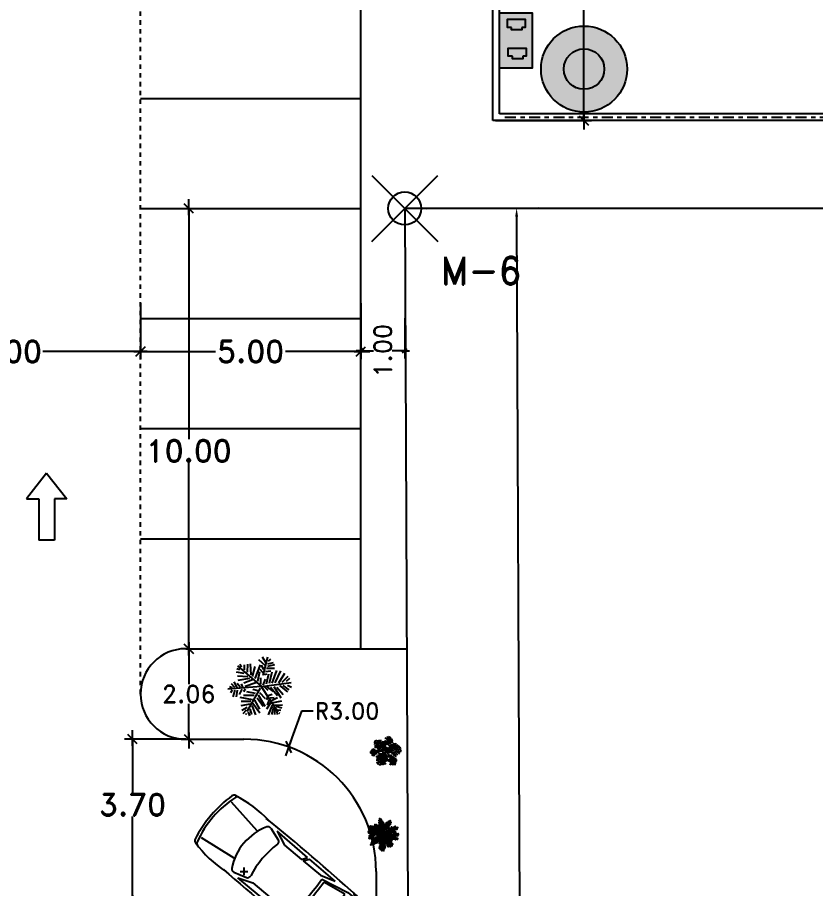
# Model space of a CAD drawing. Header units: millimetres. Extents: x 1590 to 1932, y -48 to 167.
# Drawn here: x 1712.11 to 1730.23, y 8.62 to 28.4 of the extents above; entities that cross this region are included whole.
import ezdxf

# ---------------------------------------------------------------- set-up
doc = ezdxf.new("R2010")
doc.units = ezdxf.units.MM
doc.header["$LTSCALE"] = 0.1
doc.header["$MEASUREMENT"] = 0
doc.header["$PDMODE"] = 35
doc.header["$PDSIZE"] = 0.75
for name, pattern in [('CENTER2', [1.125, 0.75, -0.125, 0.125, -0.125]), ('CENTERX2', [4, 2.5, -0.5, 0.5, -0.5]), ('DASHED', [0.75, 0.5, -0.25])]:
    doc.linetypes.add(name, pattern=pattern)
doc.layers.get('0').update_dxf_attribs({"linetype": 'CONTINUOUS'})
doc.layers.get('DEFPOINTS').update_dxf_attribs({"linetype": 'CONTINUOUS'})
for name, color, linetype in [('A-FURN-PLNT', 1, 'CONTINUOUS'), ('C-PRKG-CARS', 1, 'CONTINUOUS'), ('CALLES', 3, 'CONTINUOUS'), ('CAMARAS', 253, 'CONTINUOUS'), ('EJES', 1, 'CENTER2'), ('Eth2Salidas', 5, 'CONTINUOUS'), ('PARED', 4, 'CONTINUOUS'), ('PAREDES', 3, 'CONTINUOUS'), ('TERRENO', 4, 'CONTINUOUS')]:
    doc.layers.add(name, color=color, linetype=linetype)
doc.styles.add('ATT', font='txt')
doc.styles.add('ROMAND', font='romand.shx')
doc.dimstyles.new('URBA', dxfattribs={"dimtxt": 20, "dimasz": 0.5, "dimexe": 1.25, "dimexo": 0.63, "dimgap": 0.63, "dimtad": 0, "dimtih": 1, "dimtoh": 1, "dimzin": 1, "dimdsep": 46, "dimtxsty": 'ROMAND', "dimcen": 2.5, "dimclrd": 1, "dimclre": 1, "dimclrt": 3, "dimadec": 0, "dimazin": 0, "dimtfac": 1, "dimtmove": 0, "dimatfit": 3, "dimfxl": 1, "dimtvp": 1, "dimtolj": 1, "dimtzin": 1, "dimarcsym": 0})

# ---------------------------------------------------------------- blocks, each defined once
blk = doc.blocks.new('*D28')
at = {"color": 1, "linetype": 'Continuous', "lineweight": -2, "transparency": 16777216}
for p, q in [((1721.406, 24.067), (1723.945, 24.078)), ((1723.446, 23.876), (1723.52, 6.114)), ((1723.597, -12.474), (1723.523, 5.289)), ((1721.558, -12.682), (1724.098, -12.672))]:
    blk.add_line(p, q, dxfattribs=at)
at = {"color": 1, "linetype": 'Continuous', "transparency": 16777216}
for points in [[(1723.479, 23.876), (1723.413, 23.876), (1723.445, 24.076)], [(1723.631, -12.473), (1723.564, -12.474), (1723.598, -12.674)]]:
    blk.add_solid(points, dxfattribs=at)
at = {"layer": 'DEFPOINTS', "color": 0, "linetype": 'Continuous', "transparency": 16777216}
for p in [(1720.906, 24.065), (1723.445, 24.076), (1721.058, -12.684)]:
    blk.add_point(p, dxfattribs=at)
at = {"color": 3, "linetype": 'Continuous', "transparency": 16777216, "insert": (1723.522, 5.701), "char_height": 0.625, "attachment_point": 5, "style": 'ROMAND'}
blk.add_mtext('\\A1;36.75', dxfattribs=at)
blk = doc.blocks.new('2')
at = {"color": 3, "linetype": 'ByBlock'}
for p, q in [((1.063, -0.026), (0.479, 0.431)), ((0.479, 0.431), (0.479, 0.152)), ((0.479, 0.152), (-0.461, 0.152)), ((-0.461, 0.152), (-0.461, -0.204)), ((1.063, -0.026), (0.479, -0.483)), ((0.479, -0.204), (-0.461, -0.204)), ((0.479, -0.483), (0.479, -0.204))]:
    blk.add_line(p, q, dxfattribs=at)
blk = doc.blocks.new('UTP1$0$DIMBLOCK')
at = {"color": 1}
blk.add_line((-7.5, 0), (10.5, 0), dxfattribs=at)
at = {"color": 4}
blk.add_line((-5.25, -5.25), (5.25, 5.25), dxfattribs=at)
blk = doc.blocks.new('*D47')
at = {"color": 1, "linetype": 'Continuous', "transparency": 16777216}
for p, q in [((1719.906, 21.575), (1719.906, 20.655)), ((1720.906, 21.575), (1720.906, 20.655)), ((1719.916, 20.835), (1720.196, 20.835)), ((1720.896, 20.835), (1720.616, 20.835))]:
    blk.add_line(p, q, dxfattribs=at)
at = {"layer": 'DEFPOINTS', "color": 0, "linetype": 'Continuous', "transparency": 16777216}
for p in [(1719.906, 21.585), (1720.906, 21.585), (1720.906, 20.835)]:
    blk.add_point(p, dxfattribs=at)
at = {"color": 1, "linetype": 'Continuous', "transparency": 16777216, "xscale": 0.01, "yscale": 0.01, "zscale": 0.01, "rotation": 180}
blk.add_blockref('UTP1$0$DIMBLOCK', (1719.906, 20.835), dxfattribs=at)
at = {"color": 1, "linetype": 'Continuous', "transparency": 16777216, "xscale": 0.01, "yscale": 0.01, "zscale": 0.01}
blk.add_blockref('UTP1$0$DIMBLOCK', (1720.906, 20.835), dxfattribs=at)
at = {"color": 2, "linetype": 'Continuous', "transparency": 16777216, "insert": (1720.406, 20.835), "char_height": 0.4, "attachment_point": 5, "rotation": 90, "style": 'ROMAND'}
blk.add_mtext('\\A1;1.00', dxfattribs=at)
blk = doc.blocks.new('12PPLT15')
at = {"color": 0, "linetype": 'ByBlock'}
for p, q in [((0.013, -0.001), (-0.088, 0.491)), ((0.105, 0.233), (0.218, 0.416)), ((-0.197, 0.032), (-0.424, 0.087)), ((-0.311, 0.181), (-0.394, 0.245)), ((0.013, -0.001), (-0.211, 0.261)), ((0.013, -0.001), (0.471, 0.206)), ((0.344, -0.02), (0.467, 0.009)), ((-0.304, -0.006), (-0.415, -0.1)), ((0.013, -0.001), (-0.373, -0.336)), ((0.006, -0.159), (-0.023, -0.458)), ((0.013, -0.001), (0.245, -0.333)), ((0.205, -0.033), (0.429, -0.132))]:
    blk.add_line(p, q, dxfattribs=at)
for points in [[(-0.289, 0.158), (-0.356, 0.164), (-0.323, 0.177), (-0.411, 0.177), (-0.356, 0.197), (-0.427, 0.206), (-0.382, 0.219), (-0.453, 0.268), (-0.379, 0.252), (-0.394, 0.284), (-0.346, 0.233), (-0.331, 0.271), (-0.317, 0.212), (-0.311, 0.252), (-0.285, 0.17)], [(-0.023, 0.057), (-0.023, 0.126), (-0.05, 0.087), (-0.065, 0.126), (-0.076, 0.103), (-0.098, 0.174), (-0.107, 0.155), (-0.136, 0.239), (-0.143, 0.21), (-0.166, 0.294), (-0.17, 0.248), (-0.214, 0.323), (-0.201, 0.271), (-0.262, 0.319), (-0.22, 0.258), (-0.272, 0.268), (-0.208, 0.233), (-0.289, 0.212), (-0.178, 0.2), (-0.26, 0.162), (-0.153, 0.158), (-0.208, 0.12), (-0.117, 0.12), (-0.159, 0.09), (-0.065, 0.061), (-0.126, 0.038), (-0.021, 0.019), (-0.078, 0.003), (-0.021, -0.012), (-0.136, -0.02), (-0.082, -0.035), (-0.191, -0.054), (-0.126, -0.071), (-0.247, -0.1), (-0.17, -0.117), (-0.304, -0.132), (-0.233, -0.152), (-0.344, -0.181), (-0.233, -0.19), (-0.359, -0.223), (-0.279, -0.236), (-0.385, -0.278), (-0.331, -0.278), (-0.401, -0.339), (-0.321, -0.31), (-0.317, -0.345), (-0.291, -0.278), (-0.281, -0.314), (-0.262, -0.249), (-0.247, -0.291), (-0.214, -0.213), (-0.197, -0.284), (-0.17, -0.184), (-0.162, -0.239), (-0.114, -0.139), (-0.114, -0.203), (-0.069, -0.094), (-0.065, -0.171), (-0.03, -0.068), (-0.015, -0.132), (-0.001, -0.035), (0.006, -0.098), (0.021, -0.052), (0.027, -0.159), (0.05, -0.119), (0.038, -0.217), (0.083, -0.142), (0.073, -0.223), (0.092, -0.181), (0.099, -0.291), (0.125, -0.203), (0.119, -0.294), (0.14, -0.249), (0.14, -0.358), (0.163, -0.281), (0.17, -0.397), (0.182, -0.32), (0.245, -0.4), (0.215, -0.333), (0.306, -0.368), (0.251, -0.314), (0.318, -0.31), (0.247, -0.284), (0.283, -0.272), (0.224, -0.249), (0.274, -0.236), (0.193, -0.209), (0.287, -0.194), (0.17, -0.178), (0.28, -0.152), (0.161, -0.142), (0.241, -0.123), (0.125, -0.117), (0.182, -0.1), (0.079, -0.081), (0.138, -0.068), (0.05, -0.033), (0.09, -0.029)], [(0.008, 0.049), (0.041, 0.162), (0.002, 0.122), (0.057, 0.248), (-0.001, 0.2), (0.073, 0.313), (-0.007, 0.258), (0.035, 0.352), (-0.007, 0.306), (0.021, 0.394), (-0.034, 0.342), (-0.015, 0.43), (-0.046, 0.403), (-0.053, 0.497), (-0.063, 0.461), (-0.111, 0.516), (-0.076, 0.436), (-0.134, 0.449), (-0.072, 0.403), (-0.134, 0.388), (-0.069, 0.367), (-0.126, 0.359), (-0.053, 0.313), (-0.126, 0.323), (-0.042, 0.261), (-0.105, 0.281), (-0.072, 0.245), (-0.101, 0.245), (-0.053, 0.2), (-0.12, 0.204), (-0.034, 0.149), (-0.092, 0.151), (-0.04, 0.113)], [(0.069, 0.191), (0.083, 0.29), (0.096, 0.252), (0.099, 0.348), (0.125, 0.29), (0.121, 0.388), (0.154, 0.332), (0.157, 0.397), (0.176, 0.374), (0.19, 0.43), (0.199, 0.407), (0.238, 0.449), (0.224, 0.397), (0.266, 0.394), (0.209, 0.374), (0.247, 0.361), (0.182, 0.338), (0.245, 0.323), (0.161, 0.296), (0.203, 0.281), (0.134, 0.252), (0.193, 0.245), (0.102, 0.212), (0.154, 0.206), (0.067, 0.168)], [(-0.136, 0.015), (-0.185, 0.078), (-0.185, 0.032), (-0.233, 0.099), (-0.22, 0.055), (-0.295, 0.132), (-0.279, 0.074), (-0.359, 0.141), (-0.337, 0.087), (-0.408, 0.135), (-0.382, 0.09), (-0.457, 0.122), (-0.446, 0.097), (-0.476, 0.087), (-0.424, 0.078), (-0.466, 0.055), (-0.369, 0.055), (-0.411, 0.038), (-0.314, 0.049), (-0.366, 0.015), (-0.26, 0.036), (-0.314, 0.013), (-0.224, 0.015), (-0.26, -0.012), (-0.166, 0.009), (-0.197, -0.016), (-0.149, -0.004)], [(0.038, 0), (0.163, -0.052), (0.083, 0.015), (0.17, 0.007), (0.134, 0.036), (0.276, 0.019), (0.19, 0.051), (0.289, 0.051), (0.238, 0.071), (0.415, 0.08), (0.289, 0.107), (0.379, 0.12), (0.309, 0.135), (0.467, 0.168), (0.396, 0.17), (0.49, 0.226), (0.389, 0.2), (0.4, 0.275), (0.354, 0.164), (0.341, 0.233), (0.325, 0.162), (0.276, 0.252), (0.257, 0.126), (0.238, 0.197), (0.234, 0.12), (0.193, 0.223), (0.186, 0.099), (0.167, 0.141), (0.14, 0.074), (0.115, 0.17), (0.083, 0.061), (0.083, 0.113), (0.05, 0.061), (0.041, 0.11), (0.027, 0.022)], [(0.318, -0.01), (0.364, 0.042), (0.367, 0), (0.431, 0.036), (0.415, 0.009), (0.499, 0.029), (0.483, 0.003), (0.506, -0.01), (0.435, -0.01), (0.486, -0.039), (0.383, -0.029)], [(-0.311, -0.004), (-0.356, -0.016), (-0.34, -0.023), (-0.394, -0.033), (-0.373, -0.042), (-0.44, -0.048), (-0.394, -0.062), (-0.45, -0.084), (-0.421, -0.087), (-0.457, -0.117), (-0.415, -0.117), (-0.424, -0.142), (-0.385, -0.1), (-0.379, -0.132), (-0.363, -0.075), (-0.344, -0.117), (-0.34, -0.054), (-0.321, -0.094), (-0.308, -0.035), (-0.295, -0.054), (-0.295, -0.02)], [(-0.017, -0.165), (-0.063, -0.181), (-0.011, -0.188), (-0.078, -0.209), (-0.015, -0.207), (-0.124, -0.245), (-0.03, -0.236), (-0.12, -0.287), (-0.027, -0.261), (-0.092, -0.322), (-0.05, -0.303), (-0.107, -0.385), (-0.034, -0.333), (-0.12, -0.448), (-0.04, -0.385), (-0.084, -0.49), (-0.053, -0.452), (-0.034, -0.53), (-0.021, -0.477), (0.031, -0.533), (0.006, -0.458), (0.048, -0.465), (0.012, -0.41), (0.073, -0.429), (0.008, -0.368), (0.086, -0.404), (0.012, -0.333), (0.079, -0.349), (0.019, -0.303), (0.079, -0.307), (0.019, -0.245), (0.048, -0.259), (0.019, -0.213)], [(0.17, -0.012), (0.274, -0.012), (0.245, -0.026), (0.318, -0.026), (0.295, -0.042), (0.383, -0.058), (0.328, -0.062), (0.425, -0.09), (0.377, -0.094), (0.483, -0.126), (0.442, -0.132), (0.471, -0.165), (0.4, -0.142), (0.412, -0.171), (0.37, -0.123), (0.36, -0.152), (0.325, -0.1), (0.312, -0.159), (0.28, -0.09), (0.274, -0.132), (0.251, -0.075), (0.234, -0.106), (0.199, -0.048), (0.186, -0.081), (0.182, -0.045)]]:
    blk.add_lwpolyline(points, dxfattribs=at)
at = {"color": 0, "linetype": 'ByBlock', "style": 'ATT'}
for tag, p, flags in [('ITEM', (-1, -3.75), 3), ('ROOM_NUMBER', (-1, -5.083), 1)]:
    blk.add_attdef(tag, p, '', height=1, dxfattribs=dict(at, flags=flags))
blk = doc.blocks.new('12PPLT13')
at = {"color": 0, "linetype": 'ByBlock'}
for p, q in [((0.072, 0.374), (-0.032, 0.463)), ((0.082, 0.423), (0.032, 0.506)), ((0.043, 0.216), (0.118, 0.512)), ((0.125, 0.441), (0.165, 0.477)), ((-0.34, 0.304), (-0.387, 0.319)), ((0.018, 0.032), (-0.372, 0.365)), ((-0.313, 0.348), (-0.334, 0.395)), ((-0.264, 0.301), (-0.264, 0.385)), ((-0.213, 0.267), (-0.209, 0.393)), ((-0.154, 0.223), (-0.166, 0.397)), ((-0.13, 0.192), (-0.091, 0.357)), ((-0.091, 0.16), (-0.004, 0.385)), ((0.039, 0.256), (-0.007, 0.309)), ((0.05, 0.305), (0.011, 0.37)), ((0.078, 0.277), (0.167, 0.287)), ((0.092, 0.327), (0.224, 0.327)), ((0.114, 0.402), (0.206, 0.423)), ((0.114, 0.362), (0.232, 0.388)), ((0.189, 0.085), (0.26, 0.294)), ((0.236, 0.093), (0.327, 0.286)), ((-0.269, 0.244), (-0.391, 0.267)), ((-0.209, 0.188), (-0.374, 0.2)), ((-0.181, 0.16), (-0.372, 0.13)), ((-0.044, 0.117), (-0.012, 0.275)), ((0.003, 0.07), (0.003, 0.172)), ((0.039, 0.054), (0.078, 0.153)), ((0.064, 0.226), (0.1, 0.238)), ((0.095, 0.074), (0.13, 0.239)), ((0.145, 0.085), (0.185, 0.271)), ((0.292, 0.089), (0.393, 0.247)), ((0.346, 0.104), (0.445, 0.2)), ((0.421, 0.117), (0.472, 0.168)), ((0.007, 0.034), (-0.532, -0.012)), ((-0.461, 0.009), (-0.508, 0.027)), ((-0.421, 0.013), (-0.475, 0.073)), ((-0.38, 0.017), (-0.429, 0.11)), ((-0.335, 0.019), (-0.382, 0.08)), ((-0.289, 0.021), (-0.311, 0.073)), ((-0.134, 0.14), (-0.275, 0.084)), ((-0.079, 0.089), (-0.252, 0.031)), ((-0.006, 0.006), (-0.224, -0.376)), ((0.007, 0.034), (0.279, -0.377)), ((0.018, 0.032), (0.492, 0.097)), ((0.055, 0.031), (0.118, -0.029)), ((0.098, 0.026), (0.204, -0.048)), ((0.161, 0.022), (0.271, -0.115)), ((0.213, 0.031), (0.327, -0.151)), ((0.264, 0.022), (0.367, -0.096)), ((0.303, 0.05), (0.433, -0.057)), ((0.361, 0.05), (0.457, -0.021)), ((0.436, 0.054), (0.5, 0.022)), ((-0.464, -0.026), (-0.49, -0.07)), ((-0.421, -0.026), (-0.454, -0.137)), ((-0.382, -0.03), (-0.4, -0.134)), ((-0.306, -0.009), (-0.35, -0.098)), ((-0.106, -0.115), (-0.28, -0.115)), ((-0.252, -0.011), (-0.278, -0.054)), ((-0.083, -0.08), (-0.224, -0.053)), ((-0.048, -0.037), (-0.126, -0.017)), ((-0.04, -0.104), (0.067, -0.289)), ((-0.019, -0.066), (0.075, -0.164)), ((0.109, -0.131), (0.095, -0.185)), ((0.12, -0.114), (0.189, -0.092)), ((-0.13, -0.183), (-0.335, -0.147)), ((-0.173, -0.254), (-0.323, -0.28)), ((-0.158, -0.214), (-0.316, -0.214)), ((-0.145, -0.277), (-0.083, -0.43)), ((-0.126, -0.237), (-0.012, -0.395)), ((-0.098, -0.19), (-0.02, -0.336)), ((-0.059, -0.151), (0.039, -0.286)), ((0.165, -0.23), (0.092, -0.334)), ((0.139, -0.18), (0.104, -0.269)), ((0.189, -0.273), (0.121, -0.427)), ((0.153, -0.15), (0.217, -0.147)), ((0.178, -0.194), (0.275, -0.148)), ((0.206, -0.23), (0.342, -0.202)), ((0.232, -0.269), (0.356, -0.266)), ((-0.217, -0.308), (-0.308, -0.359)), ((-0.237, -0.352), (-0.292, -0.411)), ((-0.233, -0.408), (-0.241, -0.43)), ((-0.201, -0.38), (-0.181, -0.443)), ((-0.177, -0.333), (-0.151, -0.423)), ((0.206, -0.308), (0.178, -0.423)), ((0.232, -0.33), (0.222, -0.423)), ((0.253, -0.287), (0.342, -0.316)), ((0.261, -0.377), (0.267, -0.423)), ((0.275, -0.348), (0.328, -0.352)), ((0.293, -0.395), (0.311, -0.401))]:
    blk.add_line(p, q, dxfattribs=at)
at = {"color": 0, "linetype": 'ByBlock', "style": 'ATT'}
for tag, p, flags in [('ITEM', (-1, -3.25), 3), ('ROOM_NUMBER', (-1, -4.583), 1)]:
    blk.add_attdef(tag, p, '', height=1, dxfattribs=dict(at, flags=flags))
blk = doc.blocks.new('02PCAR01')
at = {"color": 0, "linetype": 'ByBlock'}
for p, q in [((-138, 26.03), (-145, 26.03)), ((-112.52, 20.16), (-138, 26.03)), ((-136.91, 23.5), (-115.59, 19.26)), ((-122.94, 26.61), (-92.48, 26.84)), ((-109.29, 22.08), (-122.94, 26.61)), ((-89.35, 22.08), (-92.48, 26.84)), ((-90.39, 26.87), (-54.31, 27.32)), ((-87.23, 22.08), (-90.39, 26.87)), ((-54.31, 27.32), (-67.5, 22.08)), ((-48.33, 25.72), (-60.01, 22.2)), ((-89.35, 22.08), (-109.29, 22.08)), ((-67.5, 22.08), (-87.23, 22.08)), ((-6, 20.97), (-40, 15.97)), ((-112.51, -20.11), (-138, -25.97)), ((-136.91, -23.36), (-115.59, -19.12)), ((-109.29, -21.95), (-122.94, -26.47)), ((-89.35, -21.95), (-109.29, -21.95)), ((-89.35, -21.95), (-92.48, -26.7)), ((-87.23, -21.95), (-90.39, -26.73)), ((-67.5, -21.95), (-87.23, -21.95)), ((-54.31, -27.18), (-67.5, -21.95)), ((-48.33, -25.52), (-60.01, -22)), ((-6, -20.97), (-40, -15.97)), ((-138, -25.97), (-145, -25.97)), ((-122.94, -26.47), (-92.48, -26.7)), ((-90.39, -26.73), (-54.31, -27.18))]:
    blk.add_line(p, q, dxfattribs=at)
for centre, radius, start, end in [((110.89, 0.1), 260.73, 174.2342, 185.7658), ((-145.41, 25.94), 3.14, 92.11191, 173.48992), ((111.89, 0.1), 258.76, 174.01419, 185.98581), ((-77.24, -1914.33), 1944.6, 88.89024, 92.01225), ((-141.57, 24.61), 4.6, 94.39871, 147.52881), ((-7.97, 0.1), 131.06, 169.68972, 190.31028), ((-47.46, 22.85), 3, 31.14552, 106.79837), ((-87.12, 0.1), 48.72, 330.07742, 29.92258), ((-30.02, -77.69), 108.31, 76.66075, 96.5655), ((-8.86, 25.33), 3.14, 17.81788, 78.39421), ((-95.47, 0.91), 93.12, 343.03471, 15.81411), ((-5.75, 24.64), 3.14, 14.34517, 76.66075), ((-111.75, 0.91), 111.76, 346.39761, 12.667), ((146.01, 0.1), 262.31, 175.79714, 184.20286), ((147.71, 0.1), 261.01, 175.59188, 184.44072), ((-59.14, 19.33), 3, 106.79837, 193.66308), ((-142.7, 0.1), 82.75, 347.06832, 12.93168), ((-59.14, -19.13), 3, 166.33692, 253.20163), ((-145.41, -25.74), 3.14, 186.51008, 267.88809), ((-77.24, 1914.53), 1944.6, 267.98775, 271.10976), ((-141.57, -24.41), 4.6, 212.47119, 265.60129), ((-47.46, -22.65), 3, 253.20163, 328.85448), ((-30.02, 77.89), 108.31, 263.4345, 283.11557), ((-9.37, -25.23), 3.14, 281.32486, 340.88258), ((-6.15, -24.54), 3.14, 283.11557, 344.59415)]:
    blk.add_arc(centre, radius, start, end, dxfattribs=at)
blk = doc.blocks.new('*D103')
at = {"color": 1, "linetype": 'Continuous', "lineweight": -2, "transparency": 16777216}
for p, q in [((1718.558, 12.651), (1718.273, 11.854)), ((1718.828, 12.651), (1718.558, 12.651)), ((1717.166, 9.01), (1717.346, 9.01)), ((1717.256, 8.92), (1717.256, 9.1))]:
    blk.add_line(p, q, dxfattribs=at)
at = {"layer": 'DEFPOINTS', "color": 0, "linetype": 'Continuous', "transparency": 16777216}
for p in [(1718.266, 11.835), (1717.256, 9.01)]:
    blk.add_point(p, dxfattribs=at)
at = {"color": 1, "linetype": 'Continuous', "lineweight": -2, "transparency": 16777216, "xscale": 0.02, "yscale": 0.02, "zscale": 0.02, "rotation": 250.3123272725712}
blk.add_blockref('UTP1$0$DIMBLOCK', (1718.266, 11.835), dxfattribs=at)
at = {"color": 3, "linetype": 'Continuous', "transparency": 16777216, "insert": (1719.598, 12.651), "char_height": 0.375, "attachment_point": 5, "style": 'ROMAND'}
blk.add_mtext('\\A1;R3.00', dxfattribs=at)
blk = doc.blocks.new('*D133')
at = {"color": 1, "linetype": 'Continuous', "lineweight": -2, "transparency": 16777216}
for p, q in [((1708.906, 21.914), (1708.906, 20.639)), ((1714.906, 21.914), (1714.906, 20.639)), ((1708.926, 20.819), (1711.124, 20.819)), ((1714.886, 20.819), (1712.687, 20.819))]:
    blk.add_line(p, q, dxfattribs=at)
at = {"layer": 'DEFPOINTS', "color": 0, "linetype": 'Continuous', "transparency": 16777216}
for p in [(1708.906, 21.977), (1714.906, 21.977), (1708.906, 20.819)]:
    blk.add_point(p, dxfattribs=at)
at = {"color": 1, "linetype": 'Continuous', "lineweight": -2, "transparency": 16777216, "xscale": 0.02, "yscale": 0.02, "zscale": 0.02, "rotation": 180}
blk.add_blockref('UTP1$0$DIMBLOCK', (1708.906, 20.819), dxfattribs=at)
at = {"color": 1, "linetype": 'Continuous', "lineweight": -2, "transparency": 16777216, "xscale": 0.02, "yscale": 0.02, "zscale": 0.02}
blk.add_blockref('UTP1$0$DIMBLOCK', (1714.906, 20.819), dxfattribs=at)
at = {"color": 3, "linetype": 'Continuous', "transparency": 16777216, "insert": (1711.906, 20.819), "char_height": 0.5, "attachment_point": 5, "style": 'ROMAND'}
blk.add_mtext('\\A1;6.00', dxfattribs=at)
blk = doc.blocks.new('*D134')
at = {"color": 1, "linetype": 'Continuous', "lineweight": -2, "transparency": 16777216}
for p, q in [((1714.906, 21.914), (1714.906, 20.639)), ((1719.906, 21.914), (1719.906, 20.639)), ((1714.926, 20.819), (1716.612, 20.819)), ((1719.886, 20.819), (1718.199, 20.819))]:
    blk.add_line(p, q, dxfattribs=at)
at = {"layer": 'DEFPOINTS', "color": 0, "linetype": 'Continuous', "transparency": 16777216}
for p in [(1714.906, 21.977), (1719.906, 21.977), (1714.906, 20.819)]:
    blk.add_point(p, dxfattribs=at)
at = {"color": 1, "linetype": 'Continuous', "lineweight": -2, "transparency": 16777216, "xscale": 0.02, "yscale": 0.02, "zscale": 0.02, "rotation": 180}
blk.add_blockref('UTP1$0$DIMBLOCK', (1714.906, 20.819), dxfattribs=at)
at = {"color": 1, "linetype": 'Continuous', "lineweight": -2, "transparency": 16777216, "xscale": 0.02, "yscale": 0.02, "zscale": 0.02}
blk.add_blockref('UTP1$0$DIMBLOCK', (1719.906, 20.819), dxfattribs=at)
at = {"color": 3, "linetype": 'Continuous', "transparency": 16777216, "insert": (1717.406, 20.819), "char_height": 0.5, "attachment_point": 5, "style": 'ROMAND'}
blk.add_mtext('\\A1;5.00', dxfattribs=at)
blk = doc.blocks.new('*D240')
at = {"layer": 'CALLES', "color": 1, "linetype": 'Continuous', "transparency": 16777216}
for p, q in [((1715.468, 24.065), (1716.181, 24.065)), ((1716.001, 24.045), (1716.001, 18.828)), ((1716.001, 14.085), (1716.001, 18.288)), ((1715.938, 14.065), (1715.821, 14.065))]:
    blk.add_line(p, q, dxfattribs=at)
at = {"layer": 'DEFPOINTS', "color": 0, "linetype": 'Continuous', "transparency": 16777216}
for p in [(1715.406, 24.065), (1716.001, 14.065), (1716.001, 14.065)]:
    blk.add_point(p, dxfattribs=at)
at = {"layer": 'CALLES', "color": 1, "linetype": 'Continuous', "transparency": 16777216, "xscale": 0.02, "yscale": 0.02, "zscale": 0.02}
for p, rotation in [((1716.001, 24.065), 90), ((1716.001, 14.065), 270)]:
    blk.add_blockref('UTP1$0$DIMBLOCK', p, dxfattribs=dict(at, rotation=rotation))
at = {"layer": 'CALLES', "color": 3, "linetype": 'Continuous', "transparency": 16777216, "insert": (1716.001, 18.558), "char_height": 0.5, "attachment_point": 5, "style": 'ROMAND'}
blk.add_mtext('\\A1;10.00', dxfattribs=at)
blk = doc.blocks.new('*D241')
at = {"color": 1, "linetype": 'Continuous', "transparency": 16777216}
for p, q in [((1715.938, 14.065), (1715.821, 14.065)), ((1716.001, 14.045), (1716.001, 13.258)), ((1716.001, 12.03), (1716.001, 12.818)), ((1715.938, 12.01), (1715.821, 12.01))]:
    blk.add_line(p, q, dxfattribs=at)
at = {"layer": 'DEFPOINTS', "color": 0, "linetype": 'Continuous', "transparency": 16777216}
for p in [(1716.001, 14.065), (1716.001, 12.01), (1716.001, 12.01)]:
    blk.add_point(p, dxfattribs=at)
at = {"color": 1, "linetype": 'Continuous', "transparency": 16777216, "xscale": 0.02, "yscale": 0.02, "zscale": 0.02}
for p, rotation in [((1716.001, 14.065), 90), ((1716.001, 12.01), 270)]:
    blk.add_blockref('UTP1$0$DIMBLOCK', p, dxfattribs=dict(at, rotation=rotation))
at = {"color": 2, "linetype": 'Continuous', "transparency": 16777216, "insert": (1716.001, 13.038), "char_height": 0.4, "attachment_point": 5, "style": 'ROMAND'}
blk.add_mtext('\\A1;2.06', dxfattribs=at)
blk = doc.blocks.new('*D242')
at = {"layer": 'CALLES', "color": 1, "linetype": 'Continuous', "transparency": 16777216}
for p, q in [((1715.871, 12.01), (1714.545, 12.01)), ((1714.725, 11.99), (1714.725, 10.794)), ((1714.725, 8.338), (1714.725, 10.254)), ((1715.871, 8.318), (1714.545, 8.318))]:
    blk.add_line(p, q, dxfattribs=at)
at = {"layer": 'DEFPOINTS', "color": 0, "linetype": 'Continuous', "transparency": 16777216}
for p in [(1715.933, 12.01), (1714.725, 8.318), (1715.933, 8.318)]:
    blk.add_point(p, dxfattribs=at)
at = {"layer": 'CALLES', "color": 1, "linetype": 'Continuous', "transparency": 16777216, "xscale": 0.02, "yscale": 0.02, "zscale": 0.02}
for p, rotation in [((1714.725, 12.01), 90), ((1714.725, 8.318), 270)]:
    blk.add_blockref('UTP1$0$DIMBLOCK', p, dxfattribs=dict(at, rotation=rotation))
at = {"layer": 'CALLES', "color": 3, "linetype": 'Continuous', "transparency": 16777216, "insert": (1714.725, 10.524), "char_height": 0.5, "attachment_point": 5, "style": 'ROMAND'}
blk.add_mtext('\\A1;3.70', dxfattribs=at)
blk = doc.blocks.new('*D310')
at = {"color": 1, "linetype": 'Continuous', "transparency": 16777216}
for p, q in [((1723.243, 48.587), (1725.149, 48.587)), ((1724.969, 48.567), (1724.969, 37.112)), ((1724.969, 26.085), (1724.969, 36.572)), ((1722.968, 26.065), (1725.149, 26.065))]:
    blk.add_line(p, q, dxfattribs=at)
at = {"layer": 'DEFPOINTS', "color": 0, "linetype": 'Continuous', "transparency": 16777216}
for p in [(1723.181, 48.587), (1722.906, 26.065), (1724.969, 26.065)]:
    blk.add_point(p, dxfattribs=at)
at = {"color": 1, "linetype": 'Continuous', "transparency": 16777216, "xscale": 0.02, "yscale": 0.02, "zscale": 0.02}
for p, rotation in [((1724.969, 48.587), 90), ((1724.969, 26.065), 270)]:
    blk.add_blockref('UTP1$0$DIMBLOCK', p, dxfattribs=dict(at, rotation=rotation))
at = {"color": 3, "linetype": 'Continuous', "transparency": 16777216, "insert": (1724.969, 36.842), "char_height": 0.5, "attachment_point": 5, "style": 'ROMAND'}
blk.add_mtext('\\A1;22.52', dxfattribs=at)
blk = doc.blocks.new('dosSALIDAS')
at = {"layer": 'Eth2Salidas', "linetype": 'Continuous'}
h = blk.add_hatch(color=0, dxfattribs=at)
h.dxf.hatch_style = 1
h.paths.add_polyline_path([(0.3251, 0), (0, 0), (0, -0.5502), (0.3251, -0.5502)])
h.paths.add_polyline_path([(0.1197, -0.1706), (0.1197, -0.1458), (0.079, -0.1458), (0.079, -0.0653), (0.2552, -0.0653), (0.2552, -0.1458), (0.2216, -0.1458), (0.2216, -0.1706)], flags=16)
h.paths.add_polyline_path([(0.2637, -0.3509), (0.2637, -0.4314), (0.23, -0.4314), (0.23, -0.4562), (0.1282, -0.4562), (0.1282, -0.4314), (0.0874, -0.4314), (0.0874, -0.3509)], flags=16)
h = blk.add_hatch(color=256, dxfattribs=at)
h.dxf.hatch_style = 1
h.paths.add_polyline_path([(0.2216, -0.1706), (0.2216, -0.1458), (0.2552, -0.1458), (0.2552, -0.0653), (0.079, -0.0653), (0.079, -0.1458), (0.1197, -0.1458), (0.1197, -0.1706)])
h = blk.add_hatch(color=256, dxfattribs=at)
h.dxf.hatch_style = 1
h.paths.add_polyline_path([(0.23, -0.4562), (0.23, -0.4314), (0.2637, -0.4314), (0.2637, -0.3509), (0.0874, -0.3509), (0.0874, -0.4314), (0.1282, -0.4314), (0.1282, -0.4562)])
at = {"layer": 'Eth2Salidas', "color": 18, "linetype": 'Continuous', "true_color": 0x000000}
blk.add_lwpolyline([(0, 0), (0.3251, 0), (0.3251, -0.5502), (0, -0.5502)], close=True, dxfattribs=at)
for points in [[(0.1197, -0.1458), (0.079, -0.1458), (0.079, -0.0653), (0.2552, -0.0653), (0.2552, -0.1458), (0.2216, -0.1458)], [(0.2216, -0.1458), (0.2216, -0.1706), (0.1197, -0.1706), (0.1197, -0.1458)], [(0.1282, -0.4314), (0.0874, -0.4314), (0.0874, -0.3509), (0.2637, -0.3509), (0.2637, -0.4314), (0.23, -0.4314)], [(0.23, -0.4314), (0.23, -0.4562), (0.1282, -0.4562), (0.1282, -0.4314)]]:
    blk.add_lwpolyline(points, dxfattribs=at)
blk = doc.blocks.new('cams')
at = {"layer": 'CAMARAS', "linetype": 'Continuous', "true_color": 0xffffff}
h = blk.add_hatch(color=7, dxfattribs=at)
h.dxf.hatch_style = 1
h.paths.add_polyline_path([(-0.977, 0, 1), (0.977, 0, 1)])
h.paths.add_polyline_path([(0.46, 0, -1), (-0.46, 0, -1)], flags=16)
at = {"layer": 'CAMARAS', "linetype": 'Continuous', "true_color": 0x939598}
h = blk.add_hatch(color=252, dxfattribs=at)
h.dxf.hatch_style = 1
h.paths.add_polyline_path([(-0.46, 0, 1), (0.46, 0, 1)])
at = {"layer": 'CAMARAS', "color": 0, "linetype": 'Continuous'}
for radius in [0.977, 0.977, 0.977, 0.46]:
    blk.add_circle((0, 0), radius, dxfattribs=at)

msp = doc.modelspace()

# ---------------------------------------------------------------- linework, layer by layer
at = {"color": 2, "linetype": 'Continuous'}
for p, q in [((1714.9055, 26.5654), (1719.9055, 26.5654)), ((1714.9055, 24.0654), (1719.9055, 24.0654)), ((1714.9055, 21.5654), (1719.9055, 21.5654)), ((1714.9055, 19.0654), (1719.9055, 19.0654)), ((1714.9055, 16.5654), (1719.9055, 16.5654))]:
    msp.add_line(p, q, dxfattribs=at)
at = {"color": 4, "linetype": 'Continuous'}
msp.add_point((1720.9055, 24.0654), dxfattribs=at)
at = {"layer": 'CALLES', "color": 2, "linetype": 'Continuous'}
msp.add_line((1719.9055, 14.0654), (1720.9471, 14.0654), dxfattribs=at)
at = {"layer": 'PARED', "color": 3}
for p, q in [((1719.9055, 14.0654), (1719.9055, 54.0654)), ((1719.9055, 14.0654), (1719.9055, 48.3261)), ((1715.9331, 14.0654), (1719.9055, 14.0654)), ((1715.9331, 12.0102), (1717.2555, 12.0102)), ((1715.9331, 12.0102), (1717.2555, 12.0102))]:
    msp.add_line(p, q, dxfattribs=at)
at = {"layer": 'PARED', "color": 4}
for p, q in [((1722.9055, 26.0654), (1722.9055, 29.8654)), ((1723.0555, 26.2154), (1723.0555, 29.8654)), ((1740.0279, 26.2154), (1723.0555, 26.2154)), ((1740.0279, 26.0654), (1722.9055, 26.0654))]:
    msp.add_line(p, q, dxfattribs=at)
at = {"layer": 'PARED', "color": 8, "linetype": 'CENTERX2'}
msp.add_line((1723.1805, 26.1404), (1740.0279, 26.1404), dxfattribs=at)
at = {"layer": 'PARED', "color": 3}
for centre, radius, start, end in [((1715.9331, 13.0378), 1.0276, 90, 270), ((1717.2555, 9.0102), 3, 360, 90)]:
    msp.add_arc(centre, radius, start, end, dxfattribs=at)
at = {"layer": 'PAREDES', "color": 2, "linetype": 'DASHED'}
msp.add_line((1714.9055, 13.0378), (1714.9055, 33.8261), dxfattribs=at)
at = {"layer": 'TERRENO', "color": 5, "linetype": 'Continuous'}
for p, q in [((1720.9055, 24.0654), (1721.0927, -20.9342)), ((1776.4555, 24.0654), (1720.9055, 24.0654))]:
    msp.add_line(p, q, dxfattribs=at)
at = {"layer": 'TERRENO', "color": 3, "linetype": 'Continuous'}
msp.add_line((1720.2555, 9.0102), (1720.2555, -9.0342), dxfattribs=at)

# ---------------------------------------------------------------- block references
at = {"xscale": -1, "rotation": 269.9999999999981}
msp.add_blockref('2', (1712.7998, 16.9892), dxfattribs=at)
at = {"layer": 'A-FURN-PLNT'}
for name, p, xscale, yscale, zscale in [('12PPLT13', (1717.6342, 13.1637), 1.400000000000091, 1.400000000000091, 1.400000000000091), ('12PPLT13', (1720.4815, 11.7213), 0.7000000000000455, 0.7000000000000455, 0.7000000000000455), ('12PPLT15', (1720.4091, 9.8472), 0.7000000000000455, 0.7000000000000455, 0.7000000000000455)]:
    msp.add_blockref(name, p, dxfattribs=dict(at, xscale=xscale, yscale=yscale, zscale=zscale))
at = {"layer": 'C-PRKG-CARS', "xscale": 0.02539999999999054, "yscale": 0.02539999999999054, "zscale": 0.02539999999999054, "rotation": 139.8840460880347}
msp.add_blockref('02PCAR01', (1716.507, 10.2825), dxfattribs=at)
at = {"layer": 'CAMARAS', "color": 0, "linetype": 'Continuous'}
msp.add_blockref('cams', (1724.977, 27.2312), dxfattribs=at)
at = {"layer": 'Eth2Salidas', "color": 0, "linetype": 'Continuous', "xscale": 2.294213201718801, "yscale": 2.294213201718801, "zscale": 2.294213201718801}
msp.add_blockref('dosSALIDAS', (1723.0555, 28.5104), dxfattribs=at)

# ---------------------------------------------------------------- texts
at = {"layer": 'EJES', "color": 3, "style": 'ROMAND'}
msp.add_text('M-6', height=0.625, rotation=0, dxfattribs=at).set_placement((1721.7133, 22.3391))

# ---------------------------------------------------------------- dimensions: what is measured, and where the dimension line sits
at = {"color": 7, "linetype": 'Continuous'}
dim = msp.add_linear_dim(base=(1724.9689, 26.0654), p1=(1723.1805, 48.5869), p2=(1722.9055, 26.0654), angle=90, dimstyle='URBA', override={"dimtxt": 0.5, "dimasz": 0.02, "dimexe": 0.18, "dimexo": 0.0625, "dimgap": 0.02, "dimzin": 0, "dimblk1": 'UTP1$0$DIMBLOCK', "dimblk2": 'UTP1$0$DIMBLOCK', "dimsah": 1, "dimcen": 0.09, "dimtdec": 4, "dimtofl": 0, "dimtvp": 0, "dimtzin": 0}, dxfattribs=at)
dim.commit()
dim.dimension.update_dxf_attribs({"geometry": '*D310', "text_midpoint": (1724.9689, 36.8423), "dimtype": 160})
at = {"color": 4, "linetype": 'Continuous'}
dim = msp.add_aligned_dim(p1=(1721.0584, -12.6842), p2=(1720.9055, 24.0654), distance=-2.5397, dimstyle='URBA', override={"dimtxt": 0.625, "dimasz": 0.2, "dimexe": 0.5, "dimexo": 0.5, "dimgap": 0.1}, dxfattribs=at)
dim.commit()
dim.dimension.update_dxf_attribs({"geometry": '*D28', "text_midpoint": (1723.5216, 5.7012)})
at = {"color": 3, "linetype": 'Continuous'}
for base, p1, p2, picture, middle in [((1708.9055, 20.8195), (1714.9055, 21.9768), (1708.9055, 21.9768), '*D133', (1711.9055, 20.8195)), ((1714.9055, 20.8195), (1719.9055, 21.9768), (1714.9055, 21.9768), '*D134', (1717.4055, 20.8195))]:
    dim = msp.add_linear_dim(base=base, p1=p1, p2=p2, dimstyle='URBA', override={"dimtxt": 0.5, "dimasz": 0.02, "dimexe": 0.18, "dimexo": 0.0625, "dimgap": 0.02, "dimzin": 0, "dimblk1": 'UTP1$0$DIMBLOCK', "dimblk2": 'UTP1$0$DIMBLOCK', "dimsah": 1, "dimcen": 0.09, "dimtdec": 4, "dimtofl": 0, "dimtvp": 0, "dimtzin": 0}, dxfattribs=at)
    dim.commit()
    dim.dimension.update_dxf_attribs({"geometry": picture, "text_midpoint": middle})
dim = msp.add_linear_dim(base=(1720.9055, 20.8348), p1=(1719.9055, 21.5848), p2=(1720.9055, 21.5848), dimstyle='URBA', override={"dimtxt": 0.4, "dimasz": 0.01, "dimexe": 0.18, "dimexo": 0.01, "dimgap": 0.01, "dimzin": 0, "dimblk1": 'UTP1$0$DIMBLOCK', "dimblk2": 'UTP1$0$DIMBLOCK', "dimsah": 1, "dimcen": 0.09, "dimclrt": 2, "dimtdec": 4, "dimtofl": 0, "dimtvp": 0, "dimtzin": 0}, dxfattribs=at)
dim.commit()
dim.dimension.update_dxf_attribs({"geometry": '*D47', "text_midpoint": (1720.4055, 20.8348), "text_rotation": 90})
dim = msp.add_linear_dim(base=(1716.0006, 12.0102), p1=(1716.0006, 14.0654), p2=(1716.0006, 12.0102), angle=90, dimstyle='URBA', override={"dimtxt": 0.4, "dimasz": 0.02, "dimexe": 0.18, "dimexo": 0.0625, "dimgap": 0.02, "dimzin": 0, "dimblk1": 'UTP1$0$DIMBLOCK', "dimblk2": 'UTP1$0$DIMBLOCK', "dimsah": 1, "dimcen": 0.09, "dimclrt": 2, "dimtdec": 4, "dimtofl": 0, "dimtvp": 0, "dimtzin": 0}, dxfattribs=at)
dim.commit()
dim.dimension.update_dxf_attribs({"geometry": '*D241', "text_midpoint": (1716.0006, 13.0378)})
dim = msp.add_radius_dim(center=(1717.2555, 9.0102), mpoint=(1718.2662, 11.8348), dimstyle='URBA', override={"dimtxt": 0.375, "dimasz": 0.02, "dimexe": 0.18, "dimexo": 0.0625, "dimgap": 0.02, "dimzin": 0, "dimblk1": 'UTP1$0$DIMBLOCK', "dimblk2": 'UTP1$0$DIMBLOCK', "dimsah": 1, "dimcen": 0.09, "dimtdec": 4, "dimtofl": 0, "dimtvp": 0, "dimtzin": 0}, dxfattribs=at)
dim.commit()
dim.dimension.update_dxf_attribs({"geometry": '*D103', "text_midpoint": (1719.5982, 12.6508), "dimtype": 164})
at = {"layer": 'CALLES', "color": 2, "linetype": 'Continuous'}
dim = msp.add_linear_dim(base=(1716.0006, 14.0654), p1=(1715.4055, 24.0654), p2=(1716.0006, 14.0654), angle=90, dimstyle='URBA', override={"dimtxt": 0.5, "dimasz": 0.02, "dimexe": 0.18, "dimexo": 0.0625, "dimgap": 0.02, "dimzin": 0, "dimblk1": 'UTP1$0$DIMBLOCK', "dimblk2": 'UTP1$0$DIMBLOCK', "dimsah": 1, "dimcen": 0.09, "dimtdec": 4, "dimtofl": 0, "dimtmove": 1, "dimtvp": 0, "dimtzin": 0}, dxfattribs=at)
dim.commit()
dim.dimension.update_dxf_attribs({"geometry": '*D240', "text_midpoint": (1716.0006, 18.5578), "dimtype": 160})
dim = msp.add_linear_dim(base=(1714.7254, 8.3176), p1=(1715.9331, 12.0102), p2=(1715.9331, 8.3176), angle=90, text='3.70', dimstyle='URBA', override={"dimtxt": 0.5, "dimasz": 0.02, "dimexe": 0.18, "dimexo": 0.0625, "dimgap": 0.02, "dimzin": 0, "dimblk1": 'UTP1$0$DIMBLOCK', "dimblk2": 'UTP1$0$DIMBLOCK', "dimsah": 1, "dimcen": 0.09, "dimtdec": 4, "dimtofl": 0, "dimtvp": 0, "dimtzin": 0}, dxfattribs=at)
dim.commit()
dim.dimension.update_dxf_attribs({"geometry": '*D242', "text_midpoint": (1714.7254, 10.524), "dimtype": 160})

doc.saveas('drawing.dxf')
